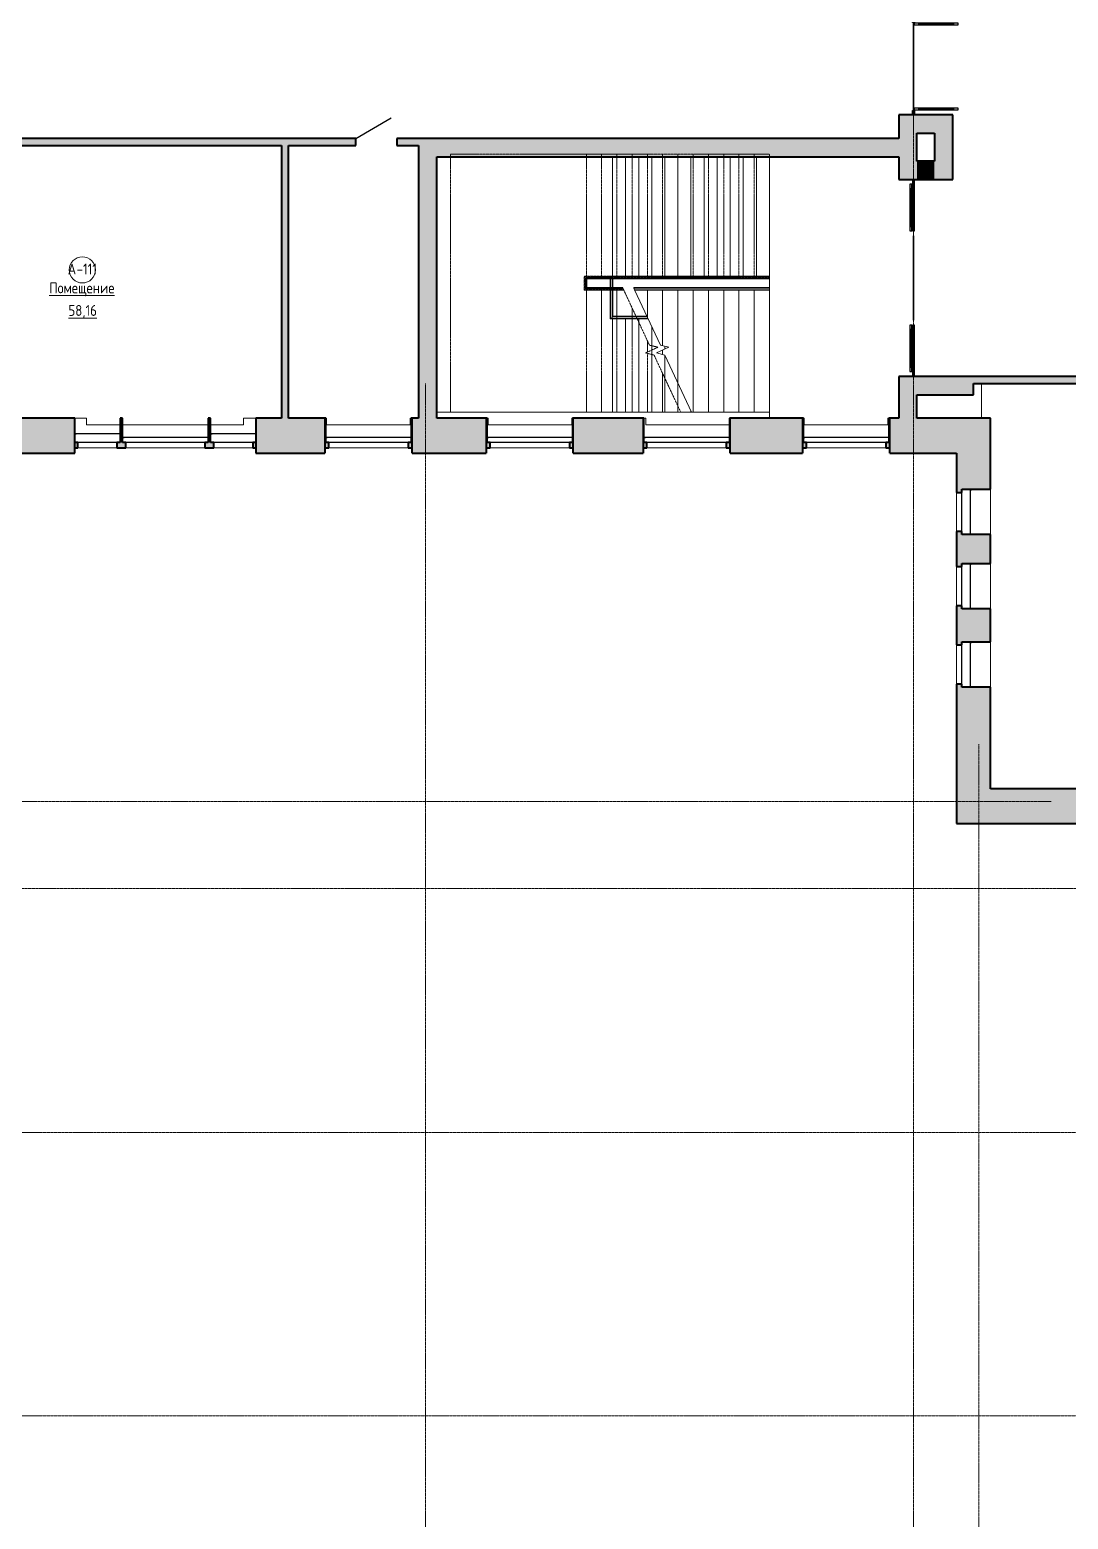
# Model space of a CAD drawing. Header units: millimetres. Extents: x -13853 to 411335, y -23261 to 161252.
# Drawn here: x 131918 to 155746, y 10914 to 45088 of the extents above; entities that cross this region are included whole.
import ezdxf

# ---------------------------------------------------------------- set-up
doc = ezdxf.new("R2010")
doc.units = ezdxf.units.MM
doc.linetypes.add('ADSK_Линия сетки', pattern=[21, 12, -3, 3, -3])
doc.linetypes.add('ADSK_Сверху', pattern=[4.5, 3, -1.5])
for name, color, linetype, lineweight in [('Двери', 7, 'Continuous', 18), ('Каркас_Импост', 7, 'Continuous', 30), ('Лестницы', 7, 'Continuous', 18), ('Марки помещений', 7, 'Continuous', 18), ('Ограждение', 7, 'Continuous', 18), ('Окна', 7, 'Continuous', 18), ('Оси', 7, 'Continuous', 9), ('Остекление', 7, 'Continuous', 30), ('Панель', 7, 'Continuous', 30), ('Перекрытия', 7, 'Continuous', 18), ('Поручни', 7, 'Continuous', 18), ('Стены', 7, 'Continuous', 18), ('Стены разрез', 7, 'Continuous', 40)]:
    doc.layers.add(name, color=color, linetype=linetype, lineweight=lineweight)
doc.styles.add('GOST Common_1', font='GOST Common.ttf', dxfattribs={"width": 0.9, "height": 250})

# ---------------------------------------------------------------- blocks, each defined once
blk = doc.blocks.new('Ограждение - Ограждение-229829-001_Весь этаж')
at = {"layer": 'Ограждение', "linetype": 'ADSK_Сверху'}
for p, q in [((144639, 39434), (148890, 39434)), ((144639, 39113), (144639, 39434)), ((144644, 39429), (148890, 39429)), ((144644, 39118), (144644, 39429)), ((144669, 39404), (148890, 39404)), ((144669, 39143), (144669, 39404)), ((144684, 39389), (148890, 39389)), ((144684, 39158), (144684, 39389)), ((144689, 39384), (148890, 39384)), ((144689, 39163), (144689, 39384)), ((144699, 39374), (148890, 39374)), ((144699, 39173), (144699, 39374)), ((148890, 39434), (148890, 39384)), ((148890, 39429), (148890, 39389)), ((148890, 39404), (148890, 39374)), ((144690, 39113), (144639, 39113)), ((144690, 39118), (144644, 39118)), ((145535, 39143), (144669, 39143)), ((145528, 39158), (144684, 39158)), ((145525, 39163), (144689, 39163)), ((145546, 39118), (144690, 39118)), ((145549, 39113), (144690, 39113)), ((145525, 39173), (144699, 39173))]:
    blk.add_line(p, q, dxfattribs=at)
at = {"layer": 'Поручни'}
for p, q in [((145775, 39173), (145775, 39164)), ((145775, 39173), (145775, 39164)), ((148890, 39173), (145775, 39173)), ((145775, 39164), (145778, 39158)), ((145775, 39164), (145778, 39158)), ((145775, 39163), (145778, 39158)), ((145778, 39163), (145775, 39163)), ((145778, 39158), (145796, 39118)), ((145778, 39158), (145796, 39118)), ((145778, 39158), (145796, 39118)), ((148890, 39158), (145778, 39158)), ((145796, 39118), (145799, 39113)), ((148890, 39118), (145796, 39118)), ((148890, 39113), (145799, 39113)), ((148890, 39173), (148890, 39158)), ((148890, 39158), (148890, 39118)), ((148890, 39118), (148890, 39113))]:
    blk.add_line(p, q, dxfattribs=at)
blk = doc.blocks.new('Ограждение - Ограждение-230505-001_Весь этаж')
at = {"layer": 'Поручни'}
for p, q in [((145239, 39434), (148890, 39434)), ((145239, 38456), (145239, 39434)), ((145244, 39429), (148890, 39429)), ((145244, 38461), (145244, 39429)), ((145284, 39389), (148890, 39389)), ((145284, 38501), (145284, 39389)), ((145299, 39374), (148890, 39374)), ((145299, 38516), (145299, 39374)), ((148890, 39434), (148890, 39429)), ((148890, 39429), (148890, 39389)), ((148890, 39389), (148890, 39374)), ((145290, 38456), (145239, 38456)), ((145290, 38461), (145244, 38461)), ((145286, 38486), (145269, 38486)), ((146084, 38501), (145284, 38501)), ((146103, 38461), (145290, 38461)), ((146105, 38456), (145290, 38456)), ((146077, 38516), (145299, 38516))]:
    blk.add_line(p, q, dxfattribs=at)
blk = doc.blocks.new('ИРНИТУ-Окно-ГОСТ23166-99_4_2_Створки - 1920 x 2350-934199-001_Весь этаж')
at = {"layer": 'Каркас_Импост'}
for p, q in [((-1018.1, 220), (941.9, 220)), ((-1018.1, 220), (-1018.1, 100)), ((-1018.1, 220), (-983.1, 220)), ((-1018.1, 100), (941.9, 100)), ((-1018.1, 100), (-983.1, 100)), ((941.9, 220), (906.9, 220)), ((941.9, 100), (906.9, 100)), ((941.9, 220), (941.9, 100))]:
    blk.add_line(p, q, dxfattribs=at)
blk = doc.blocks.new('ИРНИТУ-Окно-ГОСТ23166-99_2_1_Створка - 1000 x 2350-1080710-001_Весь этаж')
at = {"layer": 'Каркас_Импост'}
for p, q in [((-1018.1, 220), (21.9, 220)), ((-1018.1, 220), (-1018.1, 20)), ((-1018.1, 220), (-983.1, 220)), ((-1018.1, 20), (21.9, 20)), ((-1018.1, 20), (-983.1, 20)), ((21.9, 220), (-13.1, 220)), ((21.9, 20), (-13.1, 20)), ((21.9, 220), (21.9, 20))]:
    blk.add_line(p, q, dxfattribs=at)
blk = doc.blocks.new('ИРНИТУ-Окно-ГОСТ23166-99_2_1_Створка - 1000 x 1800-942833-001_Весь этаж')
at = {"layer": 'Каркас_Импост'}
for p, q in [((-1018.1, 270), (21.9, 270)), ((-1018.1, 270), (-1018.1, 70)), ((-1018.1, 270), (-983.1, 270)), ((-1018.1, 70), (21.9, 70)), ((-1018.1, 70), (-983.1, 70)), ((21.9, 270), (-13.1, 270)), ((21.9, 70), (-13.1, 70)), ((21.9, 270), (21.9, 70))]:
    blk.add_line(p, q, dxfattribs=at)
blk = doc.blocks.new('ИРНИТУ_Дверь_Однопольная_ДеревяннаяВнутренняя_филенчатая - 900х2080-1341269-001_Весь этаж')
at = {"layer": 'Панель'}
blk.add_line((-470, 80), (344, 550), dxfattribs=at)
blk = doc.blocks.new('Противодымная перегородка Тип3 - Противодымная перегородка Тип3-1195224-001_Весь этаж')
at = {"layer": 'Каркас_Импост'}
for p, q in [((-1000, 1020), (-950, 1020)), ((-1000, 920), (-1000, 1020)), ((-950, 920), (-1000, 920)), ((-950, 1020), (-950, 920)), ((950, 1020), (1000, 1020)), ((950, 920), (950, 1020)), ((1000, 920), (950, 920)), ((1000, 1020), (1000, 920)), ((-1110, 25), (-1010, 25)), ((-1110, -25), (-1110, 25)), ((-1010, 25), (-1010, 10)), ((-1000, 125), (-950, 125)), ((-1000, 25), (-1000, 125)), ((-950, 25), (-1000, 25)), ((-950, 125), (-950, 25)), ((950, 125), (1000, 125)), ((950, 25), (950, 125)), ((1000, 25), (950, 25)), ((1000, 125), (1000, 25)), ((1010, 25), (1110, 25)), ((1010, 10), (1010, 25)), ((1110, 25), (1110, -25)), ((-1010, -25), (-1110, -25)), ((-1010, -10), (-1010, -25)), ((1010, -25), (1010, -10)), ((1110, -25), (1010, -25))]:
    blk.add_line(p, q, dxfattribs=at)
at = {"layer": 'Каркас_Импост', "lineweight": 18}
for p, q in [((-1000, 920), (-1000, 125)), ((-950, 125), (-950, 920)), ((950, 920), (950, 125)), ((1000, 125), (1000, 920))]:
    blk.add_line(p, q, dxfattribs=at)
at = {"layer": 'Остекление'}
for p, q in [((-985, 920), (-965, 920)), ((-985, 125), (-985, 920)), ((-965, 920), (-965, 125)), ((965, 920), (985, 920)), ((965, 125), (965, 920)), ((985, 920), (985, 125)), ((-965, 125), (-985, 125)), ((985, 125), (965, 125))]:
    blk.add_line(p, q, dxfattribs=at)
at = {"layer": 'Остекление', "lineweight": 18}
for p, q in [((-1010, 10), (1010, 10)), ((-1010, -10), (-1010, 10)), ((1010, -10), (1010, 10)), ((1010, -10), (-1010, -10))]:
    blk.add_line(p, q, dxfattribs=at)
blk = doc.blocks.new('Противодымная перегородка Тип4 - Противодымная перегородка Тип4-1195210-001_Весь этаж')
at = {"layer": 'Каркас_Импост'}
for p, q in [((-2161, 25), (-2261, 25)), ((-2261, 25), (-2261, -25)), ((-2161, 10), (-2161, 25)), ((2261, 25), (2161, 25)), ((2161, 25), (2161, 10)), ((2261, -25), (2261, 25)), ((-2261, -25), (-2161, -25)), ((-2161, -25), (-2161, -10)), ((-2048, -35), (-2148, -35)), ((-2148, -35), (-2148, -85)), ((-2148, -85), (-2048, -85)), ((-2048, -85), (-2048, -35)), ((-1080, -35), (-1180, -35)), ((-1180, -35), (-1180, -85)), ((-1180, -85), (-1080, -85)), ((-1080, -85), (-1080, -35)), ((1180, -35), (1080, -35)), ((1080, -35), (1080, -85)), ((1080, -85), (1180, -85)), ((1180, -85), (1180, -35)), ((2148, -35), (2048, -35)), ((2048, -35), (2048, -85)), ((2048, -85), (2148, -85)), ((2148, -85), (2148, -35)), ((2161, -10), (2161, -25)), ((2161, -25), (2261, -25))]:
    blk.add_line(p, q, dxfattribs=at)
at = {"layer": 'Каркас_Импост', "lineweight": 18}
for p, q in [((-2048, -35), (-1180, -35)), ((-1180, -85), (-2048, -85)), ((1180, -35), (2048, -35)), ((2048, -85), (1180, -85))]:
    blk.add_line(p, q, dxfattribs=at)
at = {"layer": 'Остекление', "lineweight": 18}
for p, q in [((-2161, 10), (-1180, 10)), ((-2161, -10), (-2161, 10)), ((-2051, 25), (-1180, 25)), ((-1180, 10), (-1180, -10)), ((-970, 10), (970, 10)), ((-970, -10), (-970, 10)), ((970, 10), (970, -10)), ((1180, 25), (2051, 25)), ((1180, 10), (2161, 10)), ((1180, -10), (1180, 10)), ((2161, 10), (2161, -10)), ((-1180, -10), (-2161, -10)), ((-1180, -25), (-2051, -25)), ((970, -10), (-970, -10)), ((2161, -10), (1180, -10)), ((2051, -25), (1180, -25))]:
    blk.add_line(p, q, dxfattribs=at)
at = {"layer": 'Остекление'}
for p, q in [((-2051, 25), (-2151, 25)), ((-2151, 25), (-2151, 10)), ((-2051, 10), (-2051, 25)), ((-1080, 25), (-1180, 25)), ((-1180, 25), (-1180, 10)), ((-1080, -25), (-1080, 25)), ((1180, 25), (1080, 25)), ((1080, 25), (1080, -25)), ((1180, 10), (1180, 25)), ((2151, 25), (2051, 25)), ((2051, 25), (2051, 10)), ((2151, 10), (2151, 25)), ((-2151, -10), (-2151, -25)), ((-2151, -25), (-2051, -25)), ((-2051, -25), (-2051, -10)), ((-1180, -50), (-2048, -50)), ((-2048, -50), (-2048, -70)), ((-2048, -70), (-1180, -70)), ((-1180, -10), (-1180, -25)), ((-1180, -25), (-1080, -25)), ((-1180, -70), (-1180, -50)), ((1080, -25), (1180, -25)), ((1180, -25), (1180, -10)), ((2048, -50), (1180, -50)), ((1180, -50), (1180, -70)), ((1180, -70), (2048, -70)), ((2048, -70), (2048, -50)), ((2051, -10), (2051, -25)), ((2051, -25), (2151, -25)), ((2151, -25), (2151, -10))]:
    blk.add_line(p, q, dxfattribs=at)
blk = doc.blocks.new('ADSK_Марка_Помещение - Номер Имя Площадь Площадь проемов-115235-001_Весь этаж')
at = {"layer": 'Марки помещений'}
blk.add_circle((0, 0), 3, dxfattribs=at)

msp = doc.modelspace()

# ---------------------------------------------------------------- hatches: boundary and pattern name
at = {"layer": 'Стены'}
for points in [[(152276, 42385), (152276, 43135), (151856, 43135), (151856, 42385)], [(152676, 42715), (153096, 42715), (153096, 43135), (152276, 43135), (152276, 42715)], [(137696, 36175), (137856, 36175), (137856, 42435), (137696, 42435), (137696, 41894)], [(150224, 42175), (151856, 42175), (151856, 42595), (140836, 42595), (140836, 42175), (146005, 42175)], [(152276, 41655), (152276, 42385), (151856, 42385), (151856, 41655)], [(152676, 41655), (153096, 41655), (153096, 42715), (152676, 42715), (152676, 41894)], [(141256, 36175), (141256, 42175), (140836, 42175), (140836, 36175)], [(152276, 41655), (152676, 41655), (152676, 42075), (152276, 42075), (152276, 41894)], [(152276, 36175), (152276, 37134), (151856, 37134), (151856, 36175)], [(153576, 36714), (153576, 37134), (152276, 37134), (152276, 36714)], [(159976, 36974), (159976, 37134), (153576, 37134), (153576, 36974), (158577, 36974)]]:
    msp.add_hatch(color=256, dxfattribs=at).paths.add_polyline_path(points, flags=0)
h = msp.add_hatch(color=256, dxfattribs=at)
h.paths.add_polyline_path([(140836, 42435), (140836, 42595), (140339, 42595), (140339, 42435)], flags=0)
h.paths.add_polyline_path([(139399, 42435), (139399, 42595), (130789, 42595), (130789, 42435), (137856, 42435)], flags=0)
h.paths.add_polyline_path([(129849, 42435), (129849, 42595), (128406, 42595), (128406, 42435), (129127, 42435)], flags=0)
h = msp.add_hatch(color=256, dxfattribs=at)
h.paths.add_polyline_path([(153966, 35375), (153966, 36175), (151650, 36175), (151650, 35375), (153186, 35375)], flags=0)
h.paths.add_polyline_path([(147990, 35375), (149650, 35375), (149650, 36175), (147990, 36175), (147990, 35677)], flags=0)
h.paths.add_polyline_path([(144390, 35375), (145990, 35375), (145990, 36175), (144390, 36175), (144390, 35677)], flags=0)
h.paths.add_polyline_path([(129410, 35375), (129410, 36175), (127830, 36175), (127830, 35375), (129127, 35375)], flags=0)
h.paths.add_polyline_path([(142390, 35375), (142390, 36175), (140690, 36175), (140690, 35375)], flags=0)
h.paths.add_polyline_path([(138690, 35375), (138690, 36175), (137108, 36175), (137108, 35375), (137566, 35375)], flags=0)
h.paths.add_polyline_path([(132948, 35375), (132948, 36175), (131410, 36175), (131410, 35375)], flags=0)
h.paths.add_polyline_path([(120530, 35375), (122170, 35375), (122170, 36175), (120530, 36175), (120530, 35677)], flags=0)
h.paths.add_polyline_path([(125830, 35375), (125830, 36175), (124170, 36175), (124170, 35375)], flags=0)
h.paths.add_polyline_path([(118530, 35375), (118530, 36175), (116086, 36175), (116086, 35375), (116468, 35375)], flags=0)
h = msp.add_hatch(color=256, dxfattribs=at)
h.paths.add_polyline_path([(137108, 35495), (137108, 35615), (137038, 35615), (137038, 35495)], flags=0)
h.paths.add_polyline_path([(132948, 35495), (133018, 35495), (133018, 35615), (132948, 35615)], flags=0)
h.paths.add_polyline_path([(133918, 35495), (134118, 35495), (134118, 35615), (134048, 35615), (134048, 36175), (133988, 36175), (133988, 35615), (133918, 35615)], flags=0)
h.paths.add_polyline_path([(135938, 35495), (136138, 35495), (136138, 35615), (136068, 35615), (136068, 36175), (136008, 36175), (136008, 35615), (135938, 35615)], flags=0)
h = msp.add_hatch(color=256, dxfattribs=at)
h.paths.add_polyline_path([(140690, 35495), (140690, 36175), (140670, 36175), (140670, 35615), (140600, 35615), (140600, 35495)], flags=0)
h.paths.add_polyline_path([(138780, 35495), (138780, 35615), (138710, 35615), (138710, 36175), (138690, 36175), (138690, 35495)], flags=0)
h = msp.add_hatch(color=256, dxfattribs=at)
h.paths.add_polyline_path([(144390, 35495), (144390, 36175), (144370, 36175), (144370, 35615), (144300, 35615), (144300, 35495)], flags=0)
h.paths.add_polyline_path([(142480, 35495), (142480, 35615), (142410, 35615), (142410, 36175), (142390, 36175), (142390, 35495)], flags=0)
h = msp.add_hatch(color=256, dxfattribs=at)
h.paths.add_polyline_path([(146080, 35495), (146080, 35615), (146010, 35615), (146010, 36175), (145990, 36175), (145990, 35495), (146005, 35495)], flags=0)
h.paths.add_polyline_path([(147990, 35495), (147990, 36175), (147970, 36175), (147970, 35615), (147900, 35615), (147900, 35495)], flags=0)
h = msp.add_hatch(color=256, dxfattribs=at)
h.paths.add_polyline_path([(149740, 35495), (149740, 35615), (149670, 35615), (149670, 36175), (149650, 36175), (149650, 35495)], flags=0)
h.paths.add_polyline_path([(151560, 35495), (151650, 35495), (151650, 36175), (151630, 36175), (151630, 35615), (151560, 35615)], flags=0)
h = msp.add_hatch(color=256, dxfattribs=at)
h.paths.add_polyline_path([(153966, 26875), (153966, 30004), (153306, 30004), (153306, 30074), (153186, 30074), (153186, 26875)], flags=0)
h.paths.add_polyline_path([(153186, 30974), (153306, 30974), (153306, 31044), (153966, 31044), (153966, 31804), (153306, 31804), (153306, 31874), (153186, 31874)], flags=0)
h.paths.add_polyline_path([(153306, 32774), (153306, 32844), (153966, 32844), (153966, 33504), (153306, 33504), (153306, 33574), (153186, 33574), (153186, 32774)], flags=0)
h.paths.add_polyline_path([(153186, 34474), (153306, 34474), (153306, 34544), (153966, 34544), (153966, 35375), (153186, 35375)], flags=0)
h = msp.add_hatch(color=256, dxfattribs=at)
h.paths.add_polyline_path([(219350, 26875), (219350, 27675), (212916, 27675), (212916, 26875)], flags=0)
h.paths.add_polyline_path([(209316, 26875), (209316, 27675), (206896, 27675), (206896, 26875)], flags=0)
h.paths.add_polyline_path([(203296, 26875), (203296, 27675), (200916, 27675), (200916, 26875)], flags=0)
h.paths.add_polyline_path([(197316, 26875), (197316, 27675), (194897, 27675), (194897, 26875)], flags=0)
h.paths.add_polyline_path([(188837, 26875), (191297, 26875), (191297, 27675), (188837, 27675)], flags=0)
h.paths.add_polyline_path([(185237, 26875), (185237, 27675), (182897, 27675), (182897, 26875)], flags=0)
h.paths.add_polyline_path([(176917, 26875), (179297, 26875), (179297, 27675), (176917, 27675)], flags=0)
h.paths.add_polyline_path([(173317, 26875), (173317, 27675), (170897, 27675), (170897, 26875), (171322, 26875)], flags=0)
h.paths.add_polyline_path([(153966, 26875), (161317, 26875), (161317, 27675), (153966, 27675)], flags=0)
h.paths.add_polyline_path([(164917, 26875), (167297, 26875), (167297, 27675), (164917, 27675)], flags=0)

# ---------------------------------------------------------------- linework, layer by layer
at = {"layer": 'Лестницы', "linetype": 'ADSK_Сверху'}
for p, q in [((141569, 42234), (141569, 36314)), ((144690, 42234), (141569, 42234)), ((144690, 42234), (144690, 39384)), ((144690, 42234), (148890, 42234)), ((144690, 42234), (144690, 39384)), ((145040, 42234), (145040, 39384)), ((145040, 42234), (145040, 39384)), ((145290, 42175), (145290, 39434)), ((145390, 42234), (145390, 39384)), ((145390, 42234), (145390, 39384)), ((145590, 42175), (145590, 39434)), ((145740, 42234), (145740, 39384)), ((145740, 42234), (145740, 39384)), ((145890, 42175), (145890, 39434)), ((146090, 42234), (146090, 39384)), ((146090, 42234), (146090, 39384)), ((146190, 42175), (146190, 39434)), ((146440, 42234), (146440, 39384)), ((146440, 42234), (146440, 39384)), ((146490, 42175), (146490, 39434)), ((146790, 42234), (146790, 39384)), ((146790, 42234), (146790, 39384)), ((146790, 42175), (146790, 39434)), ((147090, 42175), (147090, 39434)), ((147140, 42234), (147140, 39384)), ((147140, 42234), (147140, 39384)), ((147390, 42175), (147390, 39434)), ((147490, 42234), (147490, 39384)), ((147490, 42234), (147490, 39384)), ((147690, 42175), (147690, 39434)), ((147840, 42234), (147840, 39384)), ((147840, 42234), (147840, 39384)), ((147990, 42175), (147990, 39434)), ((148190, 42234), (148190, 39384)), ((148190, 42234), (148190, 39384)), ((148290, 42175), (148290, 39434)), ((148540, 42234), (148540, 39384)), ((148540, 42234), (148540, 39384)), ((148590, 42175), (148590, 39434)), ((148890, 42234), (148890, 39384)), ((144690, 39164), (144690, 39384)), ((144690, 39384), (148890, 39384)), ((144690, 36314), (144690, 39164)), ((145525, 39164), (144690, 39164)), ((144690, 36314), (144690, 39164)), ((145040, 36314), (145040, 39164)), ((145040, 36314), (145040, 39164)), ((145390, 36314), (145390, 39164)), ((145390, 36314), (145390, 39164)), ((145525, 39164), (146137, 37852)), ((146090, 38489), (146090, 39113)), ((146440, 37839), (146440, 39113)), ((146790, 36988), (146790, 39113)), ((147140, 36314), (147140, 39113)), ((147490, 36314), (147490, 39113)), ((147840, 36314), (147840, 39113)), ((148190, 36314), (148190, 39113)), ((148540, 36314), (148540, 39113)), ((148890, 36314), (148890, 39113)), ((145740, 36314), (145740, 38704)), ((145740, 36314), (145740, 38704)), ((145290, 36314), (145290, 38456)), ((145590, 36314), (145590, 38456)), ((145890, 36314), (145890, 38456)), ((146090, 37692), (146090, 37953)), ((146090, 37692), (146090, 37953)), ((146190, 36314), (146190, 38275)), ((146331, 37805), (146048, 37673)), ((146048, 37673), (146242, 37625)), ((146090, 36314), (146090, 37663)), ((146090, 36314), (146090, 37663)), ((146137, 37852), (146331, 37805)), ((146242, 37625), (146854, 36314)), ((146440, 37638), (146440, 37739)), ((146490, 37762), (146490, 37827)), ((146490, 36314), (146490, 37626)), ((146440, 36314), (146440, 37203)), ((146440, 36314), (146440, 37203)), ((146790, 36314), (146790, 36988)), ((141569, 36314), (144690, 36314)), ((146854, 36314), (144690, 36314)), ((146790, 36314), (146790, 36452)), ((146790, 36314), (146790, 36452)), ((147090, 36314), (147090, 36345))]:
    msp.add_line(p, q, dxfattribs=at)
at = {"layer": 'Лестницы'}
for p, q in [((145290, 42175), (145290, 39434)), ((145590, 42175), (145590, 39434)), ((145890, 42175), (145890, 39434)), ((146190, 42175), (146190, 39434)), ((146490, 42175), (146490, 39434)), ((146790, 42175), (146790, 39434)), ((147090, 42175), (147090, 39434)), ((147390, 42175), (147390, 39434)), ((147690, 42175), (147690, 39434)), ((147990, 42175), (147990, 39434)), ((148290, 42175), (148290, 39434)), ((148590, 42175), (148590, 39434)), ((148890, 42175), (148890, 39434)), ((145778, 39164), (145775, 39164)), ((145775, 39164), (145778, 39158)), ((145796, 39118), (146387, 37852)), ((146090, 38489), (146090, 39113)), ((146440, 37839), (146440, 39113)), ((146790, 36988), (146790, 39113)), ((147140, 36314), (147140, 39113)), ((147490, 36314), (147490, 39113)), ((147840, 36314), (147840, 39113)), ((148190, 36314), (148190, 39113)), ((148540, 36314), (148540, 39113)), ((148890, 36314), (148890, 39113)), ((145290, 36314), (145290, 38456)), ((145590, 36314), (145590, 38456)), ((145890, 36314), (145890, 38456)), ((146190, 36314), (146190, 38275)), ((146581, 37805), (146298, 37673)), ((146298, 37673), (146492, 37625)), ((146387, 37852), (146581, 37805)), ((146440, 37638), (146440, 37739)), ((146490, 37762), (146490, 37827)), ((146490, 36314), (146490, 37626)), ((146492, 37625), (147104, 36314)), ((146790, 36314), (146790, 36988)), ((141256, 36314), (145290, 36314)), ((145590, 36314), (145290, 36314)), ((145890, 36314), (145590, 36314)), ((146190, 36314), (145890, 36314)), ((146490, 36314), (146190, 36314)), ((146790, 36314), (146490, 36314)), ((147090, 36314), (146790, 36314)), ((147090, 36314), (147090, 36345)), ((147104, 36314), (147090, 36314)), ((147140, 36314), (147104, 36314)), ((147490, 36314), (147140, 36314)), ((147840, 36314), (147490, 36314)), ((148190, 36314), (147840, 36314)), ((148540, 36314), (148190, 36314)), ((148890, 36314), (148540, 36314))]:
    msp.add_line(p, q, dxfattribs=at)
at = {"layer": 'Оси', "linetype": 'ADSK_Линия сетки'}
for p, q in [((152196, 45395), (152196, -22443)), ((140996, 36974), (140996, -22443)), ((153696, 28696), (153696, -22443)), ((155351, 27385), (-13035, 27385)), ((410517, 25385), (-13035, 25385)), ((-13035, 19785), (410517, 19785)), ((-13035, 13285), (410517, 13285))]:
    msp.add_line(p, q, dxfattribs=at)
at = {"layer": 'Перекрытия'}
for p, q in [((148890, 42175), (148890, 39434)), ((148890, 39374), (148890, 39173)), ((153755, 36175), (153755, 36974)), ((148890, 36314), (148890, 36175))]:
    msp.add_line(p, q, dxfattribs=at)
at = {"layer": 'Стены'}
for p, q in [((132948, 36175), (133218, 36175)), ((133218, 36025), (133218, 36175)), ((133988, 36025), (133218, 36025)), ((136008, 36025), (134048, 36025)), ((136818, 36025), (136068, 36025)), ((136818, 36175), (137108, 36175)), ((136818, 36175), (136818, 36025)), ((138710, 36175), (138725, 36175)), ((138725, 36025), (138725, 36175)), ((140645, 36025), (138725, 36025)), ((140645, 36175), (140670, 36175)), ((140645, 36175), (140645, 36025)), ((142410, 36175), (142435, 36175)), ((142435, 36025), (142435, 36175)), ((144355, 36025), (142435, 36025)), ((144355, 36175), (144370, 36175)), ((144355, 36175), (144355, 36025)), ((146010, 36175), (146050, 36175)), ((146050, 36025), (146050, 36175)), ((147970, 36025), (146050, 36025)), ((149670, 36175), (149690, 36175)), ((149690, 36025), (149690, 36175)), ((151610, 36025), (149690, 36025)), ((151610, 36175), (151630, 36175)), ((151610, 36175), (151610, 36025)), ((133918, 35495), (133018, 35495)), ((135938, 35495), (134118, 35495)), ((137038, 35495), (136138, 35495)), ((140600, 35495), (138780, 35495)), ((144300, 35495), (142480, 35495)), ((147900, 35495), (146080, 35495)), ((151560, 35495), (149740, 35495)), ((153966, 34544), (153966, 33504)), ((153186, 33574), (153186, 34474)), ((153966, 32844), (153966, 31804)), ((153186, 31874), (153186, 32774)), ((153186, 30074), (153186, 30974)), ((153966, 31044), (153966, 30004))]:
    msp.add_line(p, q, dxfattribs=at)
at = {"layer": 'Стены разрез'}
for p, q in [((151856, 43135), (151856, 42595)), ((153096, 43135), (151856, 43135)), ((153096, 41655), (153096, 43135)), ((139399, 42595), (130789, 42595)), ((130789, 42435), (137696, 42435)), ((137696, 42435), (137696, 36175)), ((137856, 42435), (139399, 42435)), ((137856, 36175), (137856, 42435)), ((139399, 42435), (139399, 42595)), ((151856, 42595), (140339, 42595)), ((140339, 42595), (140339, 42435)), ((140339, 42435), (140836, 42435)), ((140836, 42435), (140836, 36175)), ((152276, 42075), (152276, 42715)), ((152276, 42715), (152676, 42715)), ((152676, 42715), (152676, 42075)), ((141256, 42175), (151856, 42175)), ((141256, 36175), (141256, 42175)), ((151856, 42175), (151856, 41655)), ((152676, 42075), (152276, 42075)), ((151856, 41655), (153096, 41655)), ((159976, 37134), (151856, 37134)), ((151856, 37134), (151856, 36175)), ((153576, 36974), (157017, 36974)), ((153576, 36714), (153576, 36974)), ((152276, 36175), (152276, 36714)), ((152276, 36714), (153576, 36714)), ((132948, 36175), (131390, 36175)), ((132948, 35375), (132948, 36175)), ((134048, 36175), (133988, 36175)), ((133988, 36175), (133988, 35615)), ((134048, 35615), (134048, 36175)), ((136068, 36175), (136008, 36175)), ((136008, 36175), (136008, 35615)), ((136068, 35615), (136068, 36175)), ((137696, 36175), (137108, 36175)), ((137108, 36175), (137108, 35375)), ((138710, 36175), (137856, 36175)), ((138690, 36175), (138690, 35375)), ((138710, 35615), (138710, 36175)), ((140836, 36175), (140670, 36175)), ((140670, 36175), (140670, 35615)), ((140690, 35375), (140690, 36175)), ((142410, 36175), (141256, 36175)), ((142390, 36175), (142390, 35375)), ((142410, 35615), (142410, 36175)), ((146010, 36175), (144370, 36175)), ((144370, 36175), (144370, 35615)), ((144390, 35375), (144390, 36175)), ((145990, 36175), (145990, 35375)), ((146010, 35615), (146010, 36175)), ((149670, 36175), (147970, 36175)), ((147970, 36175), (147970, 35615)), ((147990, 35375), (147990, 36175)), ((149650, 36175), (149650, 35375)), ((149670, 35615), (149670, 36175)), ((151856, 36175), (151630, 36175)), ((151630, 36175), (151630, 35615)), ((151650, 35375), (151650, 36175)), ((153966, 36175), (152276, 36175)), ((153966, 34544), (153966, 36175)), ((133018, 35615), (132948, 35615)), ((133018, 35495), (133018, 35615)), ((133988, 35615), (133918, 35615)), ((133918, 35615), (133918, 35495)), ((134118, 35615), (134048, 35615)), ((134118, 35495), (134118, 35615)), ((136008, 35615), (135938, 35615)), ((135938, 35615), (135938, 35495)), ((136138, 35615), (136068, 35615)), ((136138, 35495), (136138, 35615)), ((137108, 35615), (137038, 35615)), ((137038, 35615), (137038, 35495)), ((138780, 35615), (138710, 35615)), ((138780, 35495), (138780, 35615)), ((140670, 35615), (140600, 35615)), ((140600, 35615), (140600, 35495)), ((142480, 35615), (142410, 35615)), ((142480, 35495), (142480, 35615)), ((144370, 35615), (144300, 35615)), ((144300, 35615), (144300, 35495)), ((146080, 35615), (146010, 35615)), ((146080, 35495), (146080, 35615)), ((147970, 35615), (147900, 35615)), ((147900, 35615), (147900, 35495)), ((149740, 35615), (149670, 35615)), ((149740, 35495), (149740, 35615)), ((151630, 35615), (151560, 35615)), ((151560, 35615), (151560, 35495)), ((131410, 35375), (132948, 35375)), ((132948, 35495), (133018, 35495)), ((133918, 35495), (134118, 35495)), ((135938, 35495), (136138, 35495)), ((137038, 35495), (137108, 35495)), ((137108, 35375), (138690, 35375)), ((138690, 35495), (138780, 35495)), ((140600, 35495), (140690, 35495)), ((140690, 35375), (142390, 35375)), ((142390, 35495), (142480, 35495)), ((144300, 35495), (144390, 35495)), ((144390, 35375), (145990, 35375)), ((145990, 35495), (146080, 35495)), ((147900, 35495), (147990, 35495)), ((147990, 35375), (149650, 35375)), ((149650, 35495), (149740, 35495)), ((151560, 35495), (151650, 35495)), ((151650, 35375), (153186, 35375)), ((153186, 35375), (153186, 34474)), ((153306, 34474), (153306, 34544)), ((153306, 34544), (153966, 34544)), ((153186, 34474), (153306, 34474)), ((153186, 33574), (153186, 32774)), ((153306, 33574), (153186, 33574)), ((153306, 33504), (153306, 33574)), ((153966, 33504), (153306, 33504)), ((153966, 32844), (153966, 33504)), ((153306, 32774), (153306, 32844)), ((153306, 32844), (153966, 32844)), ((153186, 32774), (153306, 32774)), ((153186, 31874), (153186, 30974)), ((153306, 31874), (153186, 31874)), ((153306, 31804), (153306, 31874)), ((153966, 31804), (153306, 31804)), ((153966, 31044), (153966, 31804)), ((153186, 30974), (153306, 30974)), ((153306, 30974), (153306, 31044)), ((153306, 31044), (153966, 31044)), ((153186, 30074), (153186, 26875)), ((153306, 30074), (153186, 30074)), ((153306, 30004), (153306, 30074)), ((153966, 30004), (153306, 30004)), ((153966, 27675), (153966, 30004)), ((158017, 27675), (153966, 27675)), ((153186, 26875), (161317, 26875))]:
    msp.add_line(p, q, dxfattribs=at)

# ---------------------------------------------------------------- block references
at = {"layer": 'Двери', "rotation": 270}
for name, p in [('Противодымная перегородка Тип3 - Противодымная перегородка Тип3-1195224-001_Весь этаж', (152196, 44245)), ('Противодымная перегородка Тип4 - Противодымная перегородка Тип4-1195210-001_Весь этаж', (152196, 39394))]:
    msp.add_blockref(name, p, dxfattribs=at)
at = {"layer": 'Двери'}
msp.add_blockref('ИРНИТУ_Дверь_Однопольная_ДеревяннаяВнутренняя_филенчатая - 900х2080-1341269-001_Весь этаж', (139869, 42515), dxfattribs=at)
at = {"layer": 'Марки помещений', "xscale": 99.99999999999993, "yscale": 99.99999999999993, "zscale": 99.99999999999993}
msp.add_blockref('ADSK_Марка_Помещение - Номер Имя Площадь Площадь проемов-115235-001_Весь этаж', (133124, 39579), dxfattribs=at)
at = {"layer": 'Ограждение'}
for name in ['Ограждение - Ограждение-229829-001_Весь этаж', 'Ограждение - Ограждение-230505-001_Весь этаж']:
    msp.add_blockref(name, (0, 0), dxfattribs=at)
at = {"layer": 'Окна'}
for name, p, rotation in [('ИРНИТУ-Окно-ГОСТ23166-99_2_1_Створка - 1000 x 2350-1080710-001_Весь этаж', (132970, 35835), 180), ('ИРНИТУ-Окно-ГОСТ23166-99_4_2_Створки - 1920 x 2350-934199-001_Весь этаж', (134990, 35835), 180), ('ИРНИТУ-Окно-ГОСТ23166-99_2_1_Створка - 1000 x 2350-1080710-001_Весь этаж', (136090, 35835), 180), ('ИРНИТУ-Окно-ГОСТ23166-99_4_2_Створки - 1920 x 2350-934199-001_Весь этаж', (139652, 35835), 180), ('ИРНИТУ-Окно-ГОСТ23166-99_4_2_Створки - 1920 x 2350-934199-001_Весь этаж', (143352, 35835), 180), ('ИРНИТУ-Окно-ГОСТ23166-99_4_2_Створки - 1920 x 2350-934199-001_Весь этаж', (146952, 35835), 180), ('ИРНИТУ-Окно-ГОСТ23166-99_4_2_Створки - 1920 x 2350-934199-001_Весь этаж', (150612, 35835), 180), ('ИРНИТУ-Окно-ГОСТ23166-99_2_1_Створка - 1000 x 1800-942833-001_Весь этаж', (153576, 34522), 89.9999999999999), ('ИРНИТУ-Окно-ГОСТ23166-99_2_1_Створка - 1000 x 1800-942833-001_Весь этаж', (153576, 32822), 89.9999999999999), ('ИРНИТУ-Окно-ГОСТ23166-99_2_1_Створка - 1000 x 1800-942833-001_Весь этаж', (153576, 31022), 89.9999999999999)]:
    msp.add_blockref(name, p, dxfattribs=dict(at, rotation=rotation))

# ---------------------------------------------------------------- texts
at = {"layer": 'Марки помещений', "lineweight": 9, "char_height": 250, "attachment_point": 1, "style": 'GOST Common_1'}
for s, insert, width in [('\\fGOST Common|b0|i0|c204|p34|;\\W.9;А', (132789, 39723), 245.32), ('-111', (132992, 39723), 606.08), ('\\LПомещение', (132366, 39291), 1875.95), ('\\L58,16', (132804, 38773), 815.32)]:
    msp.add_mtext(s, dxfattribs=dict(at, insert=insert, width=width))

doc.saveas('drawing.dxf')
